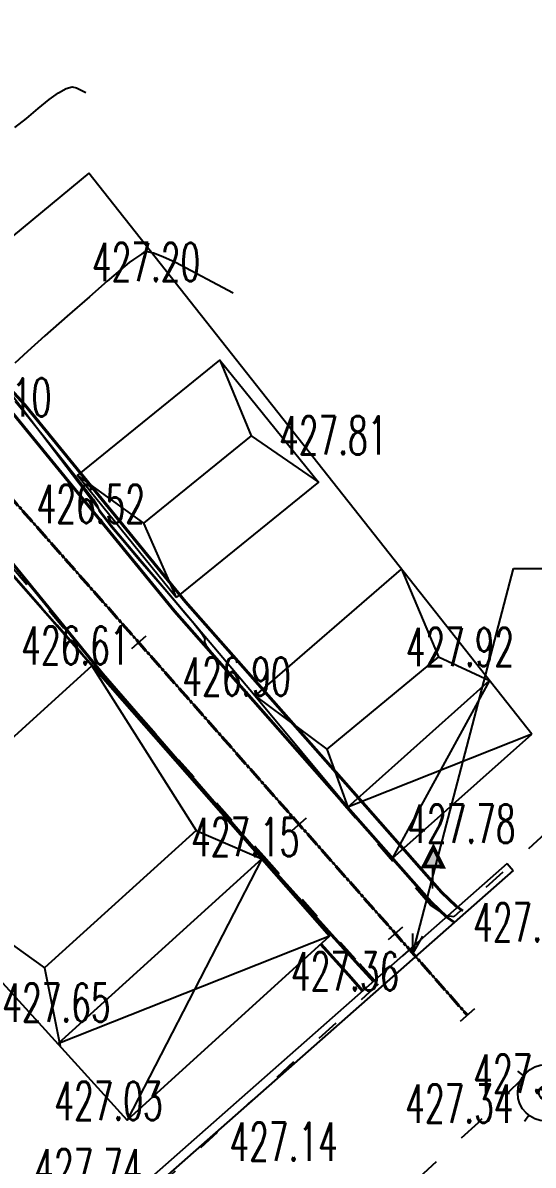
# Model space of a CAD drawing. Header units: centimetres. Extents: x 556321 to 560034, y 1839250 to 1840516.
# Drawn here: x 557221.6 to 557248.2, y 1839309.8 to 1839369.5 of the extents above; entities that cross this region are included whole.
import ezdxf

# ---------------------------------------------------------------- set-up
doc = ezdxf.new("R2010")
doc.units = ezdxf.units.CM
doc.header["$MEASUREMENT"] = 0
doc.linetypes.add('ACAD_ISO03W100', pattern=[30, 12, -18])
doc.linetypes.add('CENTER2', pattern=[1.125, 0.75, -0.125, 0.125, -0.125])
for name, color, linetype in [('4', 21, 'Continuous'), ('CAO DO AN', 6, 'Continuous'), ('cao do Hien Trang', 6, 'Continuous'), ('cao do3', 2, 'Continuous'), ('Duong nhua Cu', 33, 'Continuous'), ('H1_DongMuc_Con', 3, 'Continuous'), ('Line1', 40, 'Continuous'), ('pha1', 4, 'Continuous'), ('SH1', 4, 'Continuous'), ('so hoa', 4, 'Continuous'), ('T', 20, 'Continuous'), ('Texttencoc', 5, 'Continuous'), ('TUYEN', 7, 'Continuous'), ('VANG', 2, 'Continuous')]:
    doc.layers.add(name, color=color, linetype=linetype)
doc.styles.get("Standard").update_dxf_attribs({"font": 'Vnsimple.shx', "width": 0.7, "height": 2})
doc.dimstyles.get("Standard").update_dxf_attribs({"dimtxt": 0.18, "dimasz": 0.18, "dimexe": 0.18, "dimexo": 0.0625, "dimgap": 0.09, "dimtad": 0, "dimtih": 1, "dimtoh": 1, "dimdec": 4, "dimzin": 0, "dimdsep": 46, "dimtxsty": 'Standard', "dimcen": 0.09, "dimadec": 0, "dimazin": 0, "dimtfac": 1, "dimtdec": 4, "dimtofl": 0, "dimtmove": 0, "dimatfit": 3, "dimfxl": 0, "dimtolj": 1, "dimtzin": 0, "dimarcsym": 0})

# ---------------------------------------------------------------- blocks, each defined once
blk = doc.blocks.new('A$C531D1480')
at = {"layer": 'Line1', "lineweight": -2}
blk.add_lwpolyline([(5.068788807257079, -5.873809820273891), (-0.788640994229354, -4.938404644839466), (0.3022667833138257, 1.892769583966583), (6.159696584800258, 0.9573644085321575)], close=True, dxfattribs=at)
for points in [[(0.3022667833138257, 1.892769583966583), (3.09327973681502, 0.5627887973096222), (6.159696584800258, 0.9573644085321575)], [(3.09327973681502, 0.5627887973096222), (2.267303463770077, -4.609406273579225)], [(-0.788640994229354, -4.938404644839466), (2.267303463770077, -4.609406273579225), (5.068788807257079, -5.873809820273891)]]:
    blk.add_lwpolyline(points, dxfattribs=at)
blk = doc.blocks.new('A$C7C2601D0')
at = {"layer": '4'}
h = blk.add_hatch(color=256, dxfattribs=at)
h.paths.add_polyline_path([(0, 0.1877254293740407, 0.4142135623730951), (-0.1877254293740407, 0), (0, 0)])
h.paths.add_polyline_path([(0.1877254293740407, 0), (0, 0), (0, -0.1877254293740407, 0.4142135623730951)])
for points in [[(-0.1877254293740407, 0), (0.1877254293740407, 0)], [(0, 0.1877254293740407), (0, -0.1877254293740407)]]:
    blk.add_lwpolyline(points, dxfattribs=at)
blk.add_circle((0, 0), 0.1877254293740407, dxfattribs=at)
at = {"layer": 'so hoa'}
for points in [[(0, 0.9352988136270142), (0, 0.7380441089244414)], [(-0.9352988136261047, 0), (-0.7380441089244414, 0)], [(0.7380441089244414, 0), (0.9352988136261047, 0)], [(0, -0.7380441089244414), (0, -0.9352988136251952)]]:
    blk.add_lwpolyline(points, dxfattribs=at)
blk.add_circle((0, 0), 0.7380441089244414, dxfattribs=at)
blk = doc.blocks.new('A$C1E3A08E7')
at = {"layer": 'VANG', "rotation": 102.7814768647459}
blk.add_blockref('A$C7C2601D0', (0, 0), dxfattribs=at)
blk = doc.blocks.new('A$C2E1208C2')
at = {"layer": 'SH1'}
blk.add_hatch(color=2, dxfattribs=at).paths.add_polyline_path([(0.07503283978439863, 2.150266744429246), (-0.4469321058131753, 1.161554149352014), (0.5528239484410734, 1.13946723099798)])
at = {"layer": 'SH1', "const_width": 0.2}
blk.add_lwpolyline([(-0.4469321058131754, 1.161554149352014), (0.07503283978439867, 2.150266744429246), (0.5528239484410733, 1.13946723099798)], close=True, dxfattribs=at)
at = {"layer": 'SH1', "const_width": 0.1}
blk.add_lwpolyline([(0.02891221677418798, 1.151041650213301), (0, 0)], dxfattribs=at)

msp = doc.modelspace()

# ---------------------------------------------------------------- linework, layer by layer
at = {"layer": 'cao do Hien Trang', "color": 3, "lineweight": -2}
for centre in [(557226.1094528993, 1839343.364812132, 426.518), (557229.5757568758, 1839338.713173201, 426.723), (557227.6350094334, 1839337.129073341, 426.733), (557225.3035629266, 1839335.963909325, 426.614), (557225.7571862082, 1839335.492157358, 426.668), (557233.7235732451, 1839334.341460794, 426.902), (557238.0090080414, 1839329.051572931, 427.232), (557238.5577568829, 1839328.519189883, 427.301), (557236.0185959432, 1839327.616383856, 427.216), (557245.4699512066, 1839326.648537956, 427.781), (557234.1758242007, 1839325.949999355, 427.148), (557240.8788107096, 1839325.836136001, 427.556), (557242.9884888558, 1839324.262162965, 427.651), (557243.728172085, 1839322.837048681, 427.565), (557244.0948537807, 1839322.78057272, 427.534), (557237.614045416, 1839321.769597476, 427.405), (557241.0597555665, 1839321.93524034, 427.558), (557241.8119493884, 1839321.084519202, 427.542), (557239.3290212441, 1839320.37656664, 427.469), (557242.1331721686, 1839320.735547964, 427.45), (557239.0388727083, 1839319.797910587, 427.606), (557240.1425645433, 1839319.265004091, 427.317), (557240.209265915, 1839319.537158325, 427.443), (557239.3931440613, 1839318.929449414, 427.361), (557244.858029194, 1839317.599261275, 427.53), (557242.4985825298, 1839315.462672537, 427.404), (557227.0342014222, 1839312.163508102, 427.032), (557245.3660368831, 1839312.027193599, 427.336), (557231.7428789579, 1839311.520860558, 426.973), (557229.5792735007, 1839310.478372464, 427.012)]:
    msp.add_circle(centre, 0, dxfattribs=at)
at = {"layer": 'cao do3', "color": 6, "lineweight": -2}
for centre in [(557228.9963732944, 1839356.002409394, 427.2007), (557238.775699018, 1839346.947812903, 427.8056), (557245.3962281193, 1839335.88138229, 427.9204), (557224.3148395679, 1839317.302225777, 427.6469999999999), (557236.1856551256, 1839310.033689388, 427.1422)]:
    msp.add_circle(centre, 0, dxfattribs=at)
at = {"layer": 'Duong nhua Cu', "color": 8, "linetype": 'ACAD_ISO03W100', "ltscale": 0.1}
for points, elevation in [([(557262.1215716586, 1839339.412701445), (557248.8817038322, 1839327.143743996), (557244.0948537807, 1839322.78057272), (557243.728172085, 1839322.837048681), (557242.8800588357, 1839323.39563299), (557238.0090080414, 1839329.051572931), (557229.5757568758, 1839338.713173201), (557221.2165984239, 1839348.934966535), (557215.216349772, 1839356.081894904), (557211.9866360351, 1839359.01817234), (557205.707046862, 1839366.006412735), (557200.245088255, 1839369.527942115), (557194.7941143864, 1839370.407195141), (557191.5568847044, 1839369.759700749), (557183.9812784309, 1839364.113260314)], 428.165), ([(557267.7872559673, 1839333.516459105), (557251.9559016163, 1839318.565103953), (557245.3660368831, 1839312.027193599), (557226.0813107362, 1839294.051066966)], 428.133)]:
    msp.add_lwpolyline(points, dxfattribs=dict(at, elevation=elevation))
at = {"layer": 'H1_DongMuc_Con', "color": 8, "lineweight": -2}
for points, elevation in [([(557221.1621691257, 1839364.031479239), (557221.7807698079, 1839364.512041672), (557222.3930916195, 1839365.030146583), (557222.960621791, 1839365.503114024), (557223.4448475532, 1839365.848264049), (557223.845768906, 1839366.065596657), (557224.1633858492, 1839366.155111849), (557224.3976983831, 1839366.116809625), (557224.8793492061, 1839365.861282293)], 426), ([(557232.5755996556, 1839355.386387859), (557229.554094494, 1839356.97499278), (557228.9035684206, 1839357.276984035), (557228.4098136957, 1839357.46705202), (557228.0728303193, 1839357.545196736), (557227.8926182913, 1839357.511418183), (557227.7902671732, 1839357.424815655), (557227.686866526, 1839357.344488446), (557227.5824163501, 1839357.270436556), (557227.4769166454, 1839357.202659984), (557227.3703674118, 1839357.141158732), (557227.1457978782, 1839356.975645468), (557226.6862372732, 1839356.595832862), (557225.9916855971, 1839356.001720915), (557225.0621428499, 1839355.193309626), (557223.8976090315, 1839354.170598995), (557222.7387571888, 1839353.14569565), (557221.826260369, 1839352.330706215), (557221.1601185721, 1839351.725630692)], 427), ([(557221.1907835867, 1839349.741419039), (557221.6069559476, 1839349.232634599), (557222.1398324333, 1839348.573896403), (557222.7894130436, 1839347.765204452), (557223.5556977787, 1839346.806558745), (557224.2941050347, 1839345.872979541), (557224.8600532076, 1839345.1394871), (557225.2535422975, 1839344.606081423), (557225.4745723044, 1839344.272762509), (557225.5231432284, 1839344.139530357), (557225.5761299842, 1839344.008802392), (557225.810407487, 1839343.682996037), (557226.2259757367, 1839343.162111291), (557226.8228347334, 1839342.446148155), (557227.600984477, 1839341.535106628), (557228.4112229937, 1839340.593400349), (557229.1043483099, 1839339.785442956), (557229.6803604256, 1839339.111234449), (557230.1392593409, 1839338.570774828), (557230.4810450554, 1839338.164064092), (557230.731615445, 1839337.85439025), (557230.9168683849, 1839337.605041308), (557231.0368038752, 1839337.416017268), (557231.0914219157, 1839337.287318128), (557231.0807225066, 1839337.218943889), (557231.0757778902, 1839337.145885954), (557231.1476603085, 1839337.003135724), (557231.2963697617, 1839336.790693201), (557231.5219062497, 1839336.508558383), (557231.8242697725, 1839336.156731272), (557231.9223745228, 1839336.028478733)], 427), ([(557229.8880427403, 1839330.699309018), (557229.8820593978, 1839330.684960081), (557229.8378277892, 1839330.721495213), (557229.7201832096, 1839330.844364481), (557229.529125659, 1839331.053567886), (557229.2646551373, 1839331.349105429), (557228.9267716446, 1839331.730977108), (557228.5435193193, 1839332.165844918), (557228.1429422994, 1839332.62037085), (557227.7250405853, 1839333.094554906), (557227.2898141766, 1839333.588397085), (557226.8372630735, 1839334.101897388), (557226.3574046196, 1839334.646382767), (557225.8402561574, 1839335.23318018), (557225.2858176876, 1839335.862289623), (557224.6940892099, 1839336.533711099), (557224.0650707243, 1839337.247444607), (557223.3716094935, 1839338.034299958), (557222.58655278, 1839338.925086966), (557221.7099005838, 1839339.919805629), (557220.7416529052, 1839341.018455948)], 427)]:
    msp.add_lwpolyline(points, dxfattribs=dict(at, elevation=elevation))
at = {"layer": 'Line1', "lineweight": -2}
for p, q in [((557246.8955651128, 1839325.565084919), (557224.7916794441, 1839306.084795445)), ((557247.2090966438, 1839325.209327109), (557225.1052109752, 1839305.729037635))]:
    msp.add_line(p, q, dxfattribs=at)
msp.add_lwpolyline([(557246.8955651128, 1839325.565084919), (557247.2090966438, 1839325.209327109)], dxfattribs=at)
at = {"layer": 'pha1', "color": 8, "linetype": 'ACAD_ISO03W100', "ltscale": 0.1, "elevation": 413.955}
msp.add_lwpolyline([(557066.0489977344, 1839307.895967994), (557084.2869206462, 1839310.980386395), (557097.5631054349, 1839314.160694314), (557101.1740235651, 1839315.066329002), (557116.0631149127, 1839321.188389478), (557131.5088588754, 1839328.507903358), (557146.6106530044, 1839334.777552716), (557157.9264769803, 1839339.066855894), (557170.0656356919, 1839344.475356959), (557172.1709182833, 1839345.737798328), (557180.6864549809, 1839353.179644789), (557187.6056538073, 1839360.144812742), (557192.0884680864, 1839363.924313521), (557194.845206398, 1839364.481408559), (557199.2010513637, 1839363.791072675), (557202.3079333345, 1839361.940617213), (557208.3606628128, 1839356.100151917), (557217.1313592207, 1839345.647400771), (557225.7571862082, 1839335.492157358), (557234.1758242007, 1839325.949999355), (557239.17076365, 1839320.338747087), (557240.1425645433, 1839319.265004091), (557231.7428789579, 1839311.520860558), (557220.2456599168, 1839300.892998511)], dxfattribs=at)
at = {"layer": 'SH1'}
for points in [[(557225.0305366192, 1839361.647887516), (557217.139689331, 1839355.132064424), (557226.1094528993, 1839343.364812132), (557233.7235732451, 1839334.341460794), (557238.5577568829, 1839328.519189883), (557240.8788107096, 1839325.836136001), (557248.1830905431, 1839332.331331456)], [(557248.1830905431, 1839332.331331456), (557225.0305366192, 1839361.647887516)], [(557216.4679995405, 1839345.836899938), (557216.4679995405, 1839345.836899938), (557237.614045416, 1839321.769597476), (557227.0342014222, 1839312.163508102), (557205.5011040126, 1839335.879382733), (557216.4679995405, 1839345.836899938)], [(557233.7235732451, 1839334.341460794), (557241.3676388669, 1839340.961289593)], [(557225.193301643, 1839335.90622609), (557214.386111697, 1839326.093715379)], [(557238.5577568829, 1839328.519189883), (557245.9714632782, 1839335.131769581)], [(557234.0652702001, 1839325.808624299), (557223.4204703795, 1839316.143557545)]]:
    msp.add_lwpolyline(points, dxfattribs=at)
at = {"layer": 'SH1', "color": 8}
for points in [[(557241.3676388669, 1839340.961289593), (557243.299109508, 1839336.376633998), (557245.9714632782, 1839335.131769581)], [(557225.193301643, 1839335.90622609), (557230.6333930586, 1839327.298525862), (557234.0652702001, 1839325.808624299)], [(557243.2991095083, 1839336.376633998), (557237.4739876413, 1839331.540083234)], [(557245.9714632782, 1839335.131769581), (557240.8788107096, 1839325.836136001)], [(557233.7235732451, 1839334.341460794), (557237.4739876413, 1839331.540083234), (557238.5577568829, 1839328.519189883)], [(557248.1830905431, 1839332.331331456), (557238.5577568829, 1839328.519189883)], [(557230.6333930586, 1839327.298525862), (557222.7236710812, 1839320.116804063)], [(557214.386111697, 1839326.093715379), (557222.7236710812, 1839320.116804063), (557223.5322965642, 1839316.020395711)], [(557234.0652702001, 1839325.808624299), (557227.0342014222, 1839312.163508102)], [(557237.614045416, 1839321.769597476), (557223.4204703795, 1839316.143557545)]]:
    msp.add_lwpolyline(points, dxfattribs=at)
at = {"layer": 'T', "color": 1}
msp.add_lwpolyline([(556388.4077285065, 1839317.599261275), (556403.9855829556, 1839332.631404766), (556472.7201804589, 1839349.139786821), (556519.7498159858, 1839361.6644622), (556517.4521892862, 1839368.292349566), (556560.3887066303, 1839375.162093943), (556643.1067222117, 1839363.648420062), (556660.645023606, 1839359.496106346), (556688.3832445671, 1839356.142146459), (556756.2777159817, 1839336.862720629), (556804.0540989705, 1839331.131487818), (556881.3539698052, 1839303.290592971), (557029.1753429447, 1839304.133672492), (557099.4537064454, 1839316.087882114), (557130.4917232865, 1839330.985187393), (557171.2721665474, 1839347.296730436), (557196.2840118997, 1839372.702428997), (557244.8134156673, 1839317.637076192)], dxfattribs=at)
at = {"layer": 'TUYEN', "color": 2, "lineweight": -2}
for p, q in [((557228.0099365371, 1839337.459880663), (557227.2597091866, 1839336.798700715)), ((557236.3934999122, 1839327.947222925), (557235.6432725617, 1839327.286042978)), ((557241.4153599642, 1839322.249021129), (557240.6651326137, 1839321.587841182)), ((557242.1661959122, 1839321.39706295), (557241.4159685617, 1839320.735883003)), ((557242.4797274431, 1839321.04130514), (557241.7295000926, 1839320.380125193)), ((557245.1883833326, 1839317.967848753), (557244.4381559821, 1839317.306668806))]:
    msp.add_line(p, q, dxfattribs=at)
at = {"layer": 'TUYEN', "color": 3, "linetype": 'CENTER2', "lineweight": 40}
msp.add_lwpolyline([(556813.6770284101, 1839327.665882473), (556851.2885984118, 1839314.119431092, 0.08807846508642009), (556913.3097189525, 1839303.473081123), (557003.073058948, 1839303.985050465, 0.04071798329055057), (557054.90854506, 1839308.511085476), (557081.4580012723, 1839313.027097404, 0.06986579236870619), (557115.9104446233, 1839323.986871367), (557130.4916710559, 1839330.985417083), (557163.4974290751, 1839344.187210567, 0.1035469730046593), (557177.1465900104, 1839353.263975687), (557196.2838516652, 1839372.702595904), (557244.8132696573, 1839317.637258779)], format="xyb", dxfattribs=at)
at = {"layer": 'TUYEN', "color": 1, "lineweight": 40}
for points, elevation in [([(557183.9268663428, 1839364.053816141), (557191.5578133735, 1839369.743333285), (557194.7950563971, 1839370.390760968), (557197.5205342717, 1839369.951078293), (557200.2460121465, 1839369.511395618), (557204.3913265327, 1839366.838635173), (557205.7078981858, 1839365.989753687), (557211.8622057796, 1839359.169407877), (557221.119488229, 1839349.043043352), (557229.5106815639, 1839338.765091045), (557237.8940489152, 1839329.252260554), (557242.9157915465, 1839323.553955277), (557243.741634036, 1839322.768098075), (557244.135884165, 1839322.483475103)], 413.94), ([(557207.1313316146, 1839365.531798177), (557212.417397883, 1839359.673657457), (557221.6871914439, 1839349.533607266), (557230.0827087944, 1839339.250358689), (557238.4567296465, 1839329.74813392), (557243.4566813402, 1839324.074555401), (557244.2218367456, 1839323.346446961), (557244.5748872922, 1839323.09156741)], 413.94), ([(557239.9154050635, 1839319.396159189), (557239.1645866716, 1839320.24813284), (557234.0678124405, 1839325.880315057), (557225.759476689, 1839335.459268608), (557217.368283354, 1839345.737220915), (557207.7358804172, 1839355.533003196), (557201.9321785466, 1839362.118618475), (557200.6266463529, 1839362.925904979), (557199.7698076018, 1839363.436261111), (557199.2018570387, 1839363.774547693), (557197.6370221816, 1839364.022583527), (557196.0185486543, 1839364.279121417), (557194.8460262992, 1839364.464973336), (557192.0892765085, 1839363.907935104), (557189.6951420138, 1839361.889503318), (557187.846136462, 1839360.195147752)], 427.4431), ([(557239.3527243322, 1839318.900285823), (557238.6051704688, 1839319.748555127), (557237.1541364685, 1839321.35201793)], 427.4431)]:
    msp.add_lwpolyline(points, dxfattribs=dict(at, elevation=elevation))

# ---------------------------------------------------------------- block references
at = {"layer": 'SH1', "lineweight": -2, "xscale": 1.38311164411967, "yscale": 1.38311164411967, "zscale": 1.38311164411967, "rotation": 318.0496059167729}
msp.add_blockref('A$C531D1480', (557229.8182300448, 1839350.203427849), dxfattribs=at)
at = {"layer": 'SH1', "rotation": 0.7781173612433978}
msp.add_blockref('A$C2E1208C2', (557242.9884888558, 1839324.262162965, 427.651), dxfattribs=at)
at = {"layer": 'Texttencoc', "xscale": 2.000000000024899, "yscale": 2.000000000024899, "zscale": 2.000000000024899, "rotation": 220.0615765080172}
msp.add_blockref('A$C1E3A08E7', (557248.9170144054, 1839313.582447481, 842.006), dxfattribs=at)

# ---------------------------------------------------------------- texts
at = {"layer": 'CAO DO AN', "color": 6, "lineweight": -2, "width": 0.6}
for s, p in [('426.10', (557217.415475605, 1839348.934760094, 839.2645)), ('426.52', (557222.3083300805, 1839343.36460569, 839.6865)), ('426.61', (557221.5024401078, 1839335.963702883, 839.7825)), ('426.90', (557229.9224504263, 1839334.341254352, 840.0705)), ('427.78', (557241.6688283877, 1839326.648331515, 840.9495)), ('427.15', (557230.3747013819, 1839325.949792914, 840.3165)), ('427.77', (557245.1145120326, 1839321.490227578, 840.9395)), ('427.36', (557235.5920212425, 1839318.929242973, 840.5295)), ('427.65', (557220.5137167491, 1839317.302019335, 840.8154999999999)), ('427.03', (557223.2330786034, 1839312.16330166, 840.2004999999999)), ('427.34', (557241.5649140642, 1839312.026987158, 840.5045)), ('427.14', (557232.3845323068, 1839310.033482946, 840.3107))]:
    msp.add_text(s, height=2, dxfattribs=at).set_placement(p)
at = {"layer": 'cao do3', "color": 6, "lineweight": -2, "width": 0.6}
for s, p in [('427.20', (557225.1952504755, 1839356.002202952, 840.3692)), ('427.81', (557234.9745761992, 1839346.947606462, 840.9741)), ('427.92', (557241.5951053004, 1839335.881175849, 841.0889)), ('427.65', (557245.1158915865, 1839313.582241039, 840.8185)), ('427.74', (557222.1819104985, 1839308.64821094, 840.9078))]:
    msp.add_text(s, height=2, dxfattribs=at).set_placement(p)

# ---------------------------------------------------------------- leaders
at = {"layer": 'SH1'}
msp.add_leader([(557241.9563198343, 1839320.878966218), (557247.2237448925, 1839340.987120241), (557262.682026854, 1839340.987120241)], dimstyle='Standard', override={"dimasz": 1, "dimgap": 0.09, "dimtad": 0, "dimldrblk": 'Open30'}, dxfattribs=at)

doc.saveas('drawing.dxf')
